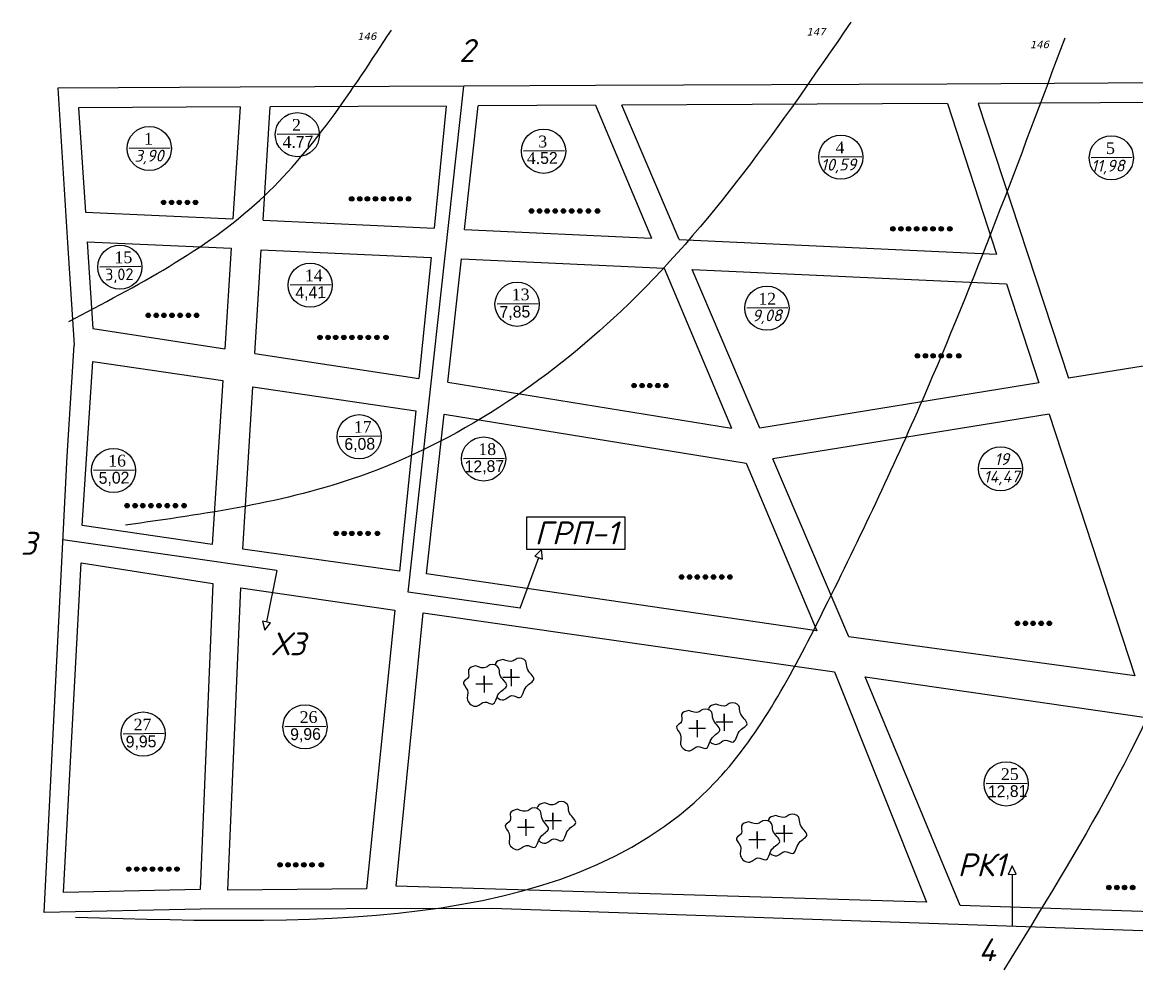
# Model space of a CAD drawing. Header units: millimetres. Extents: x -710977 to 10671, y -929782 to 89628.
# Drawn here: x 246.5 to 382.6, y 3506.9 to 3622.6 of the extents above; entities that cross this region are included whole.
import ezdxf

# ---------------------------------------------------------------- set-up
doc = ezdxf.new("R2010")
doc.units = ezdxf.units.MM
doc.header["$LTSCALE"] = 0.4
doc.layers.add('кварталыИнфо', color=7, linetype='Continuous')
doc.layers.add('СхемаГидравлика', color=7, linetype='Continuous')
doc.layers.add('тп_кварт', color=176, linetype='Continuous', lineweight=30)
doc.styles.add('style1', font='verdana.ttf', dxfattribs={"oblique": 15})
doc.styles.add('стиль1', font='times.ttf')

msp = doc.modelspace()

# ---------------------------------------------------------------- hatches: boundary and pattern name
at = {"layer": 'СхемаГидравлика', "ltscale": 10}
for points in [[(286.969, 3601.083, 1), (286.432, 3601.083, 1)], [(287.948, 3601.083, 1), (287.411, 3601.083, 1)], [(288.882, 3601.083, 1), (288.345, 3601.083, 1)], [(289.874, 3601.083, 1), (289.337, 3601.083, 1)], [(290.865, 3601.083, 1), (290.328, 3601.083, 1)], [(291.87, 3601.083, 1), (291.333, 3601.083, 1)], [(292.87, 3601.083, 1), (292.333, 3601.083, 1)], [(293.92, 3601.083, 1), (293.383, 3601.083, 1)], [(264.002, 3600.646, 1), (263.465, 3600.646, 1)], [(264.981, 3600.646, 1), (264.444, 3600.646, 1)], [(265.915, 3600.646, 1), (265.378, 3600.646, 1)], [(266.906, 3600.646, 1), (266.369, 3600.646, 1)], [(267.897, 3600.646, 1), (267.36, 3600.646, 1)], [(308.93, 3599.593, 1), (308.393, 3599.593, 1)], [(309.91, 3599.593, 1), (309.373, 3599.593, 1)], [(310.844, 3599.593, 1), (310.307, 3599.593, 1)], [(311.835, 3599.593, 1), (311.298, 3599.593, 1)], [(312.826, 3599.593, 1), (312.289, 3599.593, 1)], [(313.831, 3599.593, 1), (313.294, 3599.593, 1)], [(314.832, 3599.593, 1), (314.295, 3599.593, 1)], [(315.882, 3599.593, 1), (315.345, 3599.593, 1)], [(316.988, 3599.593, 1), (316.451, 3599.593, 1)], [(353.059, 3597.415, 1), (352.522, 3597.415, 1)], [(354.038, 3597.415, 1), (353.501, 3597.415, 1)], [(354.972, 3597.415, 1), (354.435, 3597.415, 1)], [(355.964, 3597.415, 1), (355.427, 3597.415, 1)], [(356.955, 3597.415, 1), (356.418, 3597.415, 1)], [(357.96, 3597.415, 1), (357.423, 3597.415, 1)], [(358.96, 3597.415, 1), (358.423, 3597.415, 1)], [(360.01, 3597.415, 1), (359.473, 3597.415, 1)], [(262.124, 3586.848, 1), (261.587, 3586.848, 1)], [(263.103, 3586.848, 1), (262.566, 3586.848, 1)], [(264.038, 3586.848, 1), (263.501, 3586.848, 1)], [(265.029, 3586.848, 1), (264.492, 3586.848, 1)], [(266.02, 3586.848, 1), (265.483, 3586.848, 1)], [(267.025, 3586.848, 1), (266.488, 3586.848, 1)], [(268.026, 3586.848, 1), (267.489, 3586.848, 1)], [(283.103, 3584.151, 1), (282.566, 3584.151, 1)], [(284.082, 3584.151, 1), (283.545, 3584.151, 1)], [(285.016, 3584.151, 1), (284.479, 3584.151, 1)], [(286.007, 3584.151, 1), (285.47, 3584.151, 1)], [(286.998, 3584.151, 1), (286.461, 3584.151, 1)], [(288.004, 3584.151, 1), (287.467, 3584.151, 1)], [(289.004, 3584.151, 1), (288.467, 3584.151, 1)], [(290.054, 3584.151, 1), (289.517, 3584.151, 1)], [(291.16, 3584.151, 1), (290.623, 3584.151, 1)], [(356.058, 3581.909, 1), (355.521, 3581.909, 1)], [(357.037, 3581.909, 1), (356.5, 3581.909, 1)], [(357.971, 3581.909, 1), (357.434, 3581.909, 1)], [(358.963, 3581.909, 1), (358.426, 3581.909, 1)], [(359.954, 3581.909, 1), (359.417, 3581.909, 1)], [(361.097, 3581.909, 1), (360.56, 3581.909, 1)], [(321.452, 3578.269, 1), (320.914, 3578.269, 1)], [(322.431, 3578.269, 1), (321.894, 3578.269, 1)], [(323.365, 3578.269, 1), (322.828, 3578.269, 1)], [(324.356, 3578.269, 1), (323.819, 3578.269, 1)], [(325.347, 3578.269, 1), (324.81, 3578.269, 1)], [(259.545, 3563.606, 1), (259.008, 3563.606, 1)], [(260.525, 3563.606, 1), (259.988, 3563.606, 1)], [(261.459, 3563.606, 1), (260.922, 3563.606, 1)], [(262.45, 3563.606, 1), (261.913, 3563.606, 1)], [(263.441, 3563.606, 1), (262.904, 3563.606, 1)], [(264.446, 3563.606, 1), (263.909, 3563.606, 1)], [(265.447, 3563.606, 1), (264.91, 3563.606, 1)], [(266.497, 3563.606, 1), (265.96, 3563.606, 1)], [(285.072, 3560.218, 1), (284.535, 3560.218, 1)], [(286.051, 3560.218, 1), (285.514, 3560.218, 1)], [(286.985, 3560.218, 1), (286.448, 3560.218, 1)], [(287.976, 3560.218, 1), (287.439, 3560.218, 1)], [(288.967, 3560.218, 1), (288.43, 3560.218, 1)], [(290.111, 3560.218, 1), (289.574, 3560.218, 1)], [(327.256, 3554.891, 1), (326.719, 3554.891, 1)], [(328.235, 3554.891, 1), (327.698, 3554.891, 1)], [(329.169, 3554.891, 1), (328.632, 3554.891, 1)], [(330.16, 3554.891, 1), (329.623, 3554.891, 1)], [(331.151, 3554.891, 1), (330.614, 3554.891, 1)], [(332.157, 3554.891, 1), (331.62, 3554.891, 1)], [(333.157, 3554.891, 1), (332.62, 3554.891, 1)], [(368.267, 3549.228, 1), (367.73, 3549.228, 1)], [(369.246, 3549.228, 1), (368.709, 3549.228, 1)], [(370.18, 3549.228, 1), (369.643, 3549.228, 1)], [(371.171, 3549.228, 1), (370.634, 3549.228, 1)], [(372.163, 3549.228, 1), (371.625, 3549.228, 1)], [(259.738, 3519.213, 1), (259.201, 3519.213, 1)], [(260.717, 3519.213, 1), (260.18, 3519.213, 1)], [(261.651, 3519.213, 1), (261.114, 3519.213, 1)], [(262.642, 3519.213, 1), (262.105, 3519.213, 1)], [(263.634, 3519.213, 1), (263.097, 3519.213, 1)], [(264.639, 3519.213, 1), (264.102, 3519.213, 1)], [(265.639, 3519.213, 1), (265.102, 3519.213, 1)], [(278.225, 3519.738, 1), (277.688, 3519.738, 1)], [(279.204, 3519.738, 1), (278.667, 3519.738, 1)], [(280.139, 3519.738, 1), (279.602, 3519.738, 1)], [(281.13, 3519.738, 1), (280.593, 3519.738, 1)], [(282.121, 3519.738, 1), (281.584, 3519.738, 1)], [(283.264, 3519.738, 1), (282.727, 3519.738, 1)], [(379.435, 3516.97, 1), (378.898, 3516.97, 1)], [(380.415, 3516.97, 1), (379.877, 3516.97, 1)], [(381.349, 3516.97, 1), (380.812, 3516.97, 1)], [(382.34, 3516.97, 1), (381.803, 3516.97, 1)]]:
    msp.add_hatch(color=0, dxfattribs=at).paths.add_polyline_path(points)

# ---------------------------------------------------------------- linework, layer by layer
at = {"layer": 'кварталыИнфо', "color": 241, "lineweight": 25}
for p, q in [((282.619, 3608.976), (277.616, 3608.921)), ((264.541, 3607.286), (259.538, 3607.23)), ((312.69, 3606.949), (307.688, 3606.894)), ((348.988, 3606.221), (343.985, 3606.165)), ((382.02, 3606.137), (377.017, 3606.081)), ((260.941, 3592.799), (255.938, 3592.743)), ((284.188, 3590.592), (279.185, 3590.537)), ((309.454, 3588.257), (304.451, 3588.202)), ((339.964, 3587.784), (334.961, 3587.728)), ((290.174, 3572.086), (285.171, 3572.03)), ((305.368, 3569.363), (300.365, 3569.307)), ((260.17, 3567.956), (255.167, 3567.9)), ((368.487, 3568.156), (363.484, 3568.1)), ((263.791, 3535.765), (258.788, 3535.709)), ((283.554, 3536.643), (278.551, 3536.587)), ((369.183, 3529.677), (364.18, 3529.622))]:
    msp.add_line(p, q, dxfattribs=at)
for centre in [(280.065, 3608.917), (261.987, 3607.227), (310.137, 3606.89), (346.434, 3606.162), (379.466, 3606.078), (258.387, 3592.74), (281.635, 3590.534), (306.9, 3588.199), (337.41, 3587.725), (287.62, 3572.027), (302.814, 3569.304), (257.616, 3567.897), (365.933, 3568.097), (261.237, 3535.706), (281, 3536.584), (366.63, 3529.618)]:
    msp.add_circle(centre, 2.698, dxfattribs=at)
at = {"layer": 'СхемаГидравлика', "color": 90, "lineweight": 30}
for p, q in [((273.065, 3614.698), (250.811, 3614.594)), ((250.811, 3614.594), (252.013, 3595.688)), ((300.412, 3614.827), (273.065, 3614.698)), ((293.588, 3553.024), (300.412, 3614.827)), ((316.461, 3614.902), (300.412, 3614.827)), ((359.438, 3615.104), (316.461, 3614.902)), ((387.327, 3615.235), (359.438, 3615.104)), ((252.013, 3595.688), (252.817, 3583.224)), ((251.943, 3569.669), (252.817, 3583.224)), ((249.13, 3513.923), (251.943, 3569.669)), ((277.565, 3555.701), (251.425, 3559.41)), ((307.281, 3551.081), (309.536, 3557.253)), ((277.565, 3555.701), (276.298, 3549.403)), ((307.281, 3551.081), (293.588, 3553.024)), ((268.244, 3514.313), (249.13, 3513.923)), ((303.842, 3514.388), (268.244, 3514.313)), ((395.705, 3511.247), (303.842, 3514.388))]:
    msp.add_line(p, q, dxfattribs=at)
at = {"layer": 'СхемаГидравлика', "color": 4, "lineweight": 30}
for p, q in [((273.077, 3612.298), (253.353, 3612.206)), ((253.353, 3612.206), (254.175, 3599.454)), ((273.077, 3612.298), (272.207, 3598.624)), ((275.887, 3598.455), (276.739, 3612.316)), ((298.258, 3612.417), (276.739, 3612.316)), ((298.258, 3612.417), (296.76, 3597.494)), ((300.492, 3597.323), (302.16, 3612.435)), ((316.472, 3612.502), (302.16, 3612.435)), ((316.472, 3612.502), (323.306, 3596.273)), ((359.449, 3612.704), (319.705, 3612.517)), ((326.7, 3596.117), (319.705, 3612.517)), ((359.449, 3612.704), (365.463, 3594.333)), ((387.338, 3612.835), (363.216, 3612.722)), ((363.216, 3612.722), (374.242, 3579.176)), ((254.175, 3599.454), (272.207, 3598.624)), ((275.887, 3598.455), (296.76, 3597.494)), ((300.492, 3597.323), (323.306, 3596.273)), ((254.408, 3595.843), (255.093, 3585.224)), ((254.408, 3595.843), (271.978, 3595.035)), ((326.7, 3596.117), (365.463, 3594.333)), ((271.978, 3595.035), (271.197, 3582.757)), ((274.888, 3582.192), (275.667, 3594.865)), ((275.667, 3594.865), (296.4, 3593.911)), ((296.4, 3593.911), (294.915, 3579.124)), ((298.435, 3578.701), (300.096, 3593.741)), ((300.096, 3593.741), (324.851, 3592.602)), ((324.851, 3592.602), (333.068, 3573.088)), ((336.533, 3573.063), (328.266, 3592.445)), ((328.266, 3592.445), (366.66, 3590.678)), ((366.66, 3590.678), (370.618, 3578.588)), ((255.093, 3585.224), (271.197, 3582.757)), ((274.888, 3582.192), (294.915, 3579.124)), ((397.142, 3582.888), (374.242, 3579.176)), ((253.801, 3561.181), (255.093, 3581.224)), ((255.093, 3581.224), (270.95, 3578.874)), ((270.95, 3578.874), (269.678, 3558.873)), ((273.42, 3558.309), (274.638, 3578.129)), ((274.638, 3578.129), (294.52, 3575.185)), ((298.435, 3578.701), (333.068, 3573.088)), ((370.618, 3578.588), (336.533, 3573.063)), ((294.52, 3575.185), (292.553, 3555.595)), ((295.847, 3555.26), (298.001, 3574.772)), ((298.001, 3574.772), (334.875, 3568.795)), ((371.861, 3574.79), (338.129, 3569.322)), ((371.861, 3574.79), (382.333, 3542.802)), ((334.875, 3568.795), (343.496, 3548.32)), ((347.406, 3547.571), (338.129, 3569.322)), ((269.678, 3558.873), (253.801, 3561.181)), ((292.553, 3555.595), (273.42, 3558.309)), ((251.526, 3516.372), (253.656, 3556.623)), ((253.656, 3556.623), (269.735, 3554.086)), ((343.496, 3548.32), (295.847, 3555.26)), ((269.735, 3554.086), (268.195, 3516.712)), ((271.568, 3516.621), (273.171, 3553.582)), ((273.171, 3553.582), (291.959, 3550.834)), ((291.959, 3550.834), (288.492, 3516.788)), ((382.333, 3542.802), (347.406, 3547.571)), ((361.022, 3514.76), (349.389, 3542.681)), ((349.389, 3542.681), (384.001, 3537.708)), ((268.195, 3516.712), (251.526, 3516.372)), ((288.492, 3516.788), (271.568, 3516.621)), ((391.849, 3513.736), (361.022, 3514.76))]:
    msp.add_line(p, q, dxfattribs=at)
at = {"layer": 'СхемаГидравлика', "color": 0, "lineweight": 30}
for p, q in [((292.144, 3517.142), (295.421, 3550.508)), ((295.421, 3550.508), (345.649, 3543.312)), ((345.649, 3543.312), (356.915, 3515.191)), ((356.915, 3515.191), (292.144, 3517.142))]:
    msp.add_line(p, q, dxfattribs=at)
at = {"layer": 'СхемаГидравлика', "color": 0}
for p, q in [((302.863, 3541.86), (302.863, 3542.835)), ((302.863, 3542.835), (302.863, 3540.769)), ((306.181, 3543.617), (306.181, 3541.551)), ((306.181, 3542.642), (306.181, 3543.617)), ((328.887, 3536.419), (328.887, 3537.395)), ((328.887, 3537.395), (328.887, 3535.328)), ((332.205, 3538.177), (332.205, 3536.11)), ((332.205, 3537.201), (332.205, 3538.177)), ((307.966, 3524.348), (307.966, 3525.323)), ((307.966, 3525.323), (307.966, 3523.257)), ((311.284, 3526.105), (311.284, 3524.039)), ((311.284, 3525.13), (311.284, 3526.105)), ((336.201, 3522.817), (336.201, 3523.793)), ((336.201, 3523.793), (336.201, 3521.726)), ((339.519, 3524.575), (339.519, 3522.508)), ((339.519, 3523.599), (339.519, 3524.575))]:
    msp.add_line(p, q, dxfattribs=at)
at = {"layer": 'СхемаГидравлика', "ltscale": 0.8}
msp.add_lwpolyline([(308.073, 3562.23), (320.073, 3562.23), (320.073, 3558.23), (308.073, 3558.23)], close=True, dxfattribs=at)
at = {"layer": 'СхемаГидравлика', "color": 90, "lineweight": 30}
for points in [[(310.005, 3557.075), (309.887, 3558.23), (309.068, 3557.431)], [(275.806, 3549.498), (276.097, 3548.386), (276.79, 3549.309)], [(367.858, 3518.577), (367.357, 3519.612), (366.856, 3518.572)]]:
    msp.add_lwpolyline(points, close=True, dxfattribs=at)
at = {"layer": 'СхемаГидравлика', "color": 0, "ltscale": 10}
for centre in [(286.701, 3601.083), (287.68, 3601.083), (288.614, 3601.083), (289.605, 3601.083), (290.596, 3601.083), (291.601, 3601.083), (292.602, 3601.083), (293.652, 3601.083), (263.733, 3600.646), (264.713, 3600.646), (265.647, 3600.646), (266.638, 3600.646), (267.629, 3600.646), (308.662, 3599.593), (309.641, 3599.593), (310.575, 3599.593), (311.566, 3599.593), (312.557, 3599.593), (313.563, 3599.593), (314.563, 3599.593), (315.613, 3599.593), (316.719, 3599.593), (352.791, 3597.415), (353.77, 3597.415), (354.704, 3597.415), (355.695, 3597.415), (356.686, 3597.415), (357.691, 3597.415), (358.692, 3597.415), (359.742, 3597.415), (261.856, 3586.848), (262.835, 3586.848), (263.769, 3586.848), (264.76, 3586.848), (265.751, 3586.848), (266.757, 3586.848), (267.757, 3586.848), (282.834, 3584.151), (283.813, 3584.151), (284.748, 3584.151), (285.739, 3584.151), (286.73, 3584.151), (287.735, 3584.151), (288.736, 3584.151), (289.785, 3584.151), (290.892, 3584.151), (355.79, 3581.909), (356.769, 3581.909), (357.703, 3581.909), (358.694, 3581.909), (359.685, 3581.909), (360.828, 3581.909), (321.183, 3578.269), (322.162, 3578.269), (323.096, 3578.269), (324.087, 3578.269), (325.079, 3578.269), (259.277, 3563.606), (260.256, 3563.606), (261.19, 3563.606), (262.181, 3563.606), (263.173, 3563.606), (264.178, 3563.606), (265.178, 3563.606), (266.228, 3563.606), (284.803, 3560.218), (285.782, 3560.218), (286.717, 3560.218), (287.708, 3560.218), (288.699, 3560.218), (289.842, 3560.218), (326.987, 3554.891), (327.967, 3554.891), (328.901, 3554.891), (329.892, 3554.891), (330.883, 3554.891), (331.888, 3554.891), (332.889, 3554.891), (367.998, 3549.228), (368.978, 3549.228), (369.912, 3549.228), (370.903, 3549.228), (371.894, 3549.228), (259.47, 3519.213), (260.449, 3519.213), (261.383, 3519.213), (262.374, 3519.213), (263.365, 3519.213), (264.37, 3519.213), (265.371, 3519.213), (277.957, 3519.738), (278.936, 3519.738), (279.87, 3519.738), (280.861, 3519.738), (281.852, 3519.738), (282.996, 3519.738), (379.167, 3516.97), (380.146, 3516.97), (381.08, 3516.97), (382.071, 3516.97)]:
    msp.add_circle(centre, 0.269, dxfattribs=at)
at = {"layer": 'СхемаГидравлика', "ltscale": 0.5}
for points in [[(252.14, 3586.108), (275.467, 3600.911), (291.543, 3621.698)], [(347.653, 3622.643), (319.598, 3587.368), (287.761, 3567.211), (259.075, 3561.226)], [(252.99, 3513.335), (331.892, 3530.676), (344.501, 3551.148), (356.479, 3576.659), (373.817, 3620.753)], [(396.939, 3621.259), (396.495, 3592.011), (389.842, 3552.57), (366.335, 3506.925)]]:
    msp.add_spline(points, degree=3, dxfattribs=at)
at = {"layer": 'СхемаГидравлика', "color": 0}
for points in [[(301.853, 3544.032), (300.964, 3543.552), (300.964, 3542.664), (300.352, 3542.052), (300.844, 3541.056), (300.844, 3539.856), (301.973, 3539.112), (302.95, 3539.623), (303.894, 3539.376), (304.69, 3540.676), (305.635, 3541.621), (304.803, 3542.976), (304.638, 3543.816), (303.582, 3544.152), (303.113, 3543.862), (301.848, 3544.027)], [(305.167, 3542.642), (307.209, 3542.642)], [(301.849, 3541.86), (303.891, 3541.86)], [(327.877, 3538.592), (326.988, 3538.112), (326.988, 3537.224), (326.376, 3536.611), (326.868, 3535.616), (326.868, 3534.416), (327.997, 3533.672), (328.974, 3534.183), (329.918, 3533.936), (330.714, 3535.236), (331.659, 3536.18), (330.827, 3537.536), (330.662, 3538.376), (329.606, 3538.712), (329.137, 3538.421), (327.872, 3538.587)], [(331.191, 3537.201), (333.233, 3537.201)], [(327.873, 3536.419), (329.915, 3536.419)], [(306.955, 3526.52), (306.067, 3526.04), (306.067, 3525.152), (305.455, 3524.54), (305.947, 3523.544), (305.947, 3522.344), (307.075, 3521.6), (308.053, 3522.111), (308.997, 3521.864), (309.793, 3523.164), (310.737, 3524.109), (309.906, 3525.464), (309.741, 3526.304), (308.684, 3526.64), (308.216, 3526.35), (306.951, 3526.515)], [(310.269, 3525.13), (312.312, 3525.13)], [(335.19, 3524.99), (334.302, 3524.51), (334.302, 3523.622), (333.69, 3523.01), (334.182, 3522.014), (334.182, 3520.814), (335.311, 3520.07), (336.288, 3520.581), (337.232, 3520.334), (338.028, 3521.634), (338.972, 3522.578), (338.141, 3523.934), (337.976, 3524.774), (336.92, 3525.11), (336.451, 3524.82), (335.186, 3524.985)], [(306.952, 3524.348), (308.994, 3524.348)], [(338.505, 3523.599), (340.547, 3523.599)], [(335.187, 3522.817), (337.229, 3522.817)]]:
    msp.add_spline(points, degree=3, dxfattribs=at)
for points, knots in [([(305.17, 3544.814), (304.764, 3544.713), (304.262, 3544.588), (304.265, 3544.194), (304.273, 3544.114)], [0, 0, 0, 0, 1.2624019, 1.5601918, 1.5601918, 1.5601918, 1.5601918]), ([(304.436, 3540.206), (304.673, 3539.978), (305.437, 3539.648), (306.148, 3540.747), (307.568, 3539.693), (307.674, 3541.644), (309.599, 3542.365), (307.908, 3543.466), (308.179, 3544.771), (306.998, 3545.156), (306.269, 3544.389), (305.62, 3544.637), (305.166, 3544.81)], [6.9446187, 6.9446187, 6.9446187, 6.9446187, 8.0326898, 9.4115689, 10.6307294, 12.536176, 14.2057588, 16.1935864, 17.2635322, 18.6495446, 19.3379741, 20.9331365, 20.9331365, 20.9331365, 20.9331365]), ([(331.194, 3539.374), (330.788, 3539.272), (330.286, 3539.147), (330.289, 3538.753), (330.297, 3538.673)], [0, 0, 0, 0, 1.2624019, 1.5601918, 1.5601918, 1.5601918, 1.5601918]), ([(330.46, 3534.765), (330.697, 3534.537), (331.461, 3534.208), (332.172, 3535.307), (333.591, 3534.252), (333.698, 3536.203), (335.623, 3536.925), (333.932, 3538.025), (334.203, 3539.33), (333.021, 3539.715), (332.293, 3538.948), (331.644, 3539.196), (331.19, 3539.369)], [6.9446187, 6.9446187, 6.9446187, 6.9446187, 8.0326898, 9.4115689, 10.6307294, 12.536176, 14.2057588, 16.1935864, 17.2635322, 18.6495446, 19.3379741, 20.9331365, 20.9331365, 20.9331365, 20.9331365]), ([(309.539, 3522.694), (309.775, 3522.466), (310.539, 3522.136), (311.251, 3523.235), (312.67, 3522.181), (312.777, 3524.132), (314.702, 3524.853), (313.011, 3525.954), (313.282, 3527.259), (312.1, 3527.644), (311.372, 3526.877), (310.723, 3527.124), (310.269, 3527.297)], [6.9446187, 6.9446187, 6.9446187, 6.9446187, 8.0326898, 9.4115689, 10.6307294, 12.536176, 14.2057588, 16.1935864, 17.2635322, 18.6495446, 19.3379741, 20.9331365, 20.9331365, 20.9331365, 20.9331365]), ([(310.273, 3527.302), (309.867, 3527.201), (309.364, 3527.075), (309.367, 3526.682), (309.375, 3526.601)], [0, 0, 0, 0, 1.2624019, 1.5601918, 1.5601918, 1.5601918, 1.5601918]), ([(338.508, 3525.772), (338.102, 3525.671), (337.6, 3525.545), (337.603, 3525.151), (337.611, 3525.071)], [0, 0, 0, 0, 1.2624019, 1.5601918, 1.5601918, 1.5601918, 1.5601918]), ([(337.774, 3521.164), (338.011, 3520.936), (338.774, 3520.606), (339.486, 3521.705), (340.905, 3520.65), (341.012, 3522.602), (342.937, 3523.323), (341.246, 3524.424), (341.517, 3525.729), (340.335, 3526.113), (339.607, 3525.346), (338.958, 3525.594), (338.504, 3525.767)], [6.9446187, 6.9446187, 6.9446187, 6.9446187, 8.0326898, 9.4115689, 10.6307294, 12.536176, 14.2057588, 16.1935864, 17.2635322, 18.6495446, 19.3379741, 20.9331365, 20.9331365, 20.9331365, 20.9331365])]:
    msp.add_open_spline(points, degree=3, knots=knots, dxfattribs=at)
at = {"layer": 'тп_кварт', "color": 90}
msp.add_line((367.357, 3518.575), (367.357, 3512.216), dxfattribs=at)

# ---------------------------------------------------------------- texts
at = {"color": 2, "ltscale": 0.5, "char_height": 2.8, "attachment_point": 1}
for s, width, insert in [('{\\fISOCPEUR|b0|i1|c204|p34;2}', 2.19383, (299.816, 3620.596)), ('{\\fISOCPEUR|b0|i1|c204|p34;ГРП-1}', 5.98474, (309.045, 3561.676)), ('{\\fISOCPEUR|b0|i1|c204|p34;3}', 2.19383, (246.273, 3560.398)), ('{\\fISOCPEUR|b0|i1|c204|p34;ХЗ}', 5.98474, (276.932, 3548.127)), ('{\\fISOCPEUR|b0|i1|c204|p34;РК1}', 5.98474, (360.686, 3521.124)), ('{\\fISOCPEUR|b0|i1|c204|p34;4}', 2.19383, (363.232, 3510.756))]:
    msp.add_mtext_dynamic_manual_height_columns(s, width=width, gutter_width=10, heights=[0], dxfattribs=dict(at, insert=insert))
at = {"layer": 'кварталыИнфо', "color": 2, "ltscale": 0.5, "char_height": 1.44, "attachment_point": 1, "rotation": 0.63657, "style": 'стиль1'}
for s, width, insert in [('2', 4.01195, (279.406, 3610.825)), ('1', 4.01195, (261.329, 3609.135)), ('4.{\\Ftxt|c204;77}', 6.81146, (278.246, 3608.737)), ('3', 4.01195, (309.478, 3608.798)), ('4', 4.01195, (345.775, 3608.069)), ('5', 4.01195, (378.807, 3607.985)), ('{\\fISOCPEUR|b0|i1|c204|p34;3,90}', 6.81146, (260.169, 3607.046)), ('4.{\\Ftxt|c204;52}', 6.81146, (308.077, 3606.764)), ('{\\fISOCPEUR|b0|i1|c204|p34;10,59}', 6.81146, (343.999, 3605.952)), ('{\\fISOCPEUR|b0|i1|c0|p34;11,98}', 6.81146, (376.988, 3605.815)), ('15', 4.01195, (257.728, 3594.648)), ('{\\fISOCPEUR|b0|i0|c204|p34;3,02}', 6.81146, (256.568, 3592.559)), ('14', 4.01195, (280.976, 3592.441)), ('{\\Ftxt|c204;4,41}', 6.81146, (279.816, 3590.353)), ('13', 4.01195, (306.241, 3590.106)), ('12', 4.01195, (336.346, 3589.584)), ('{\\Ftxt|c204;7,85}', 6.81146, (304.748, 3587.992)), ('{\\fISOCPEUR|b0|i1|c204|p34;9,08}', 6.81146, (335.591, 3587.544)), ('17', 4.01195, (286.961, 3573.934)), ('{\\Ftxt|c204;6,08}', 6.81146, (285.801, 3571.846)), ('18', 4.01195, (302.155, 3571.211)), ('16', 4.01195, (256.957, 3569.805)), ('{\\fISOCPEUR|b0|i1|c0|p34;19}', 4.01195, (365.193, 3570.004)), ('{\\Ftxt|c204;12,87}', 6.81146, (300.487, 3569.114)), ('{\\Ftxt|c204;5,02}', 6.81146, (255.797, 3567.716)), ('{\\fISOCPEUR|b0|i1|c204|p34;14,47}', 6.81146, (363.86, 3567.848)), ('26', 4.01195, (280.342, 3538.492)), ('27', 4.01195, (260.067, 3537.582)), ('{\\Ftxt|c204;9,96}', 6.81146, (279.182, 3536.403)), ('{\\Ftxt|c204;9,95}', 6.81146, (259.1, 3535.5)), ('25', 4.01195, (365.971, 3531.526)), ('{\\Ftxt|c204;12,81}', 6.81146, (364.387, 3529.421))]:
    msp.add_mtext_dynamic_manual_height_columns(s, width=width, gutter_width=14.072, heights=[0], dxfattribs=dict(at, insert=insert))
at = {"layer": 'СхемаГидравлика', "color": 0, "lineweight": 30, "style": 'style1', "oblique": 15}
for s, p in [('146', (287.365, 3620.465)), ('147', (342.233, 3621.022)), ('146', (369.508, 3619.464))]:
    msp.add_text(s, height=0.896, rotation=0.71037, dxfattribs=at).set_placement(p)

doc.saveas('drawing.dxf')
